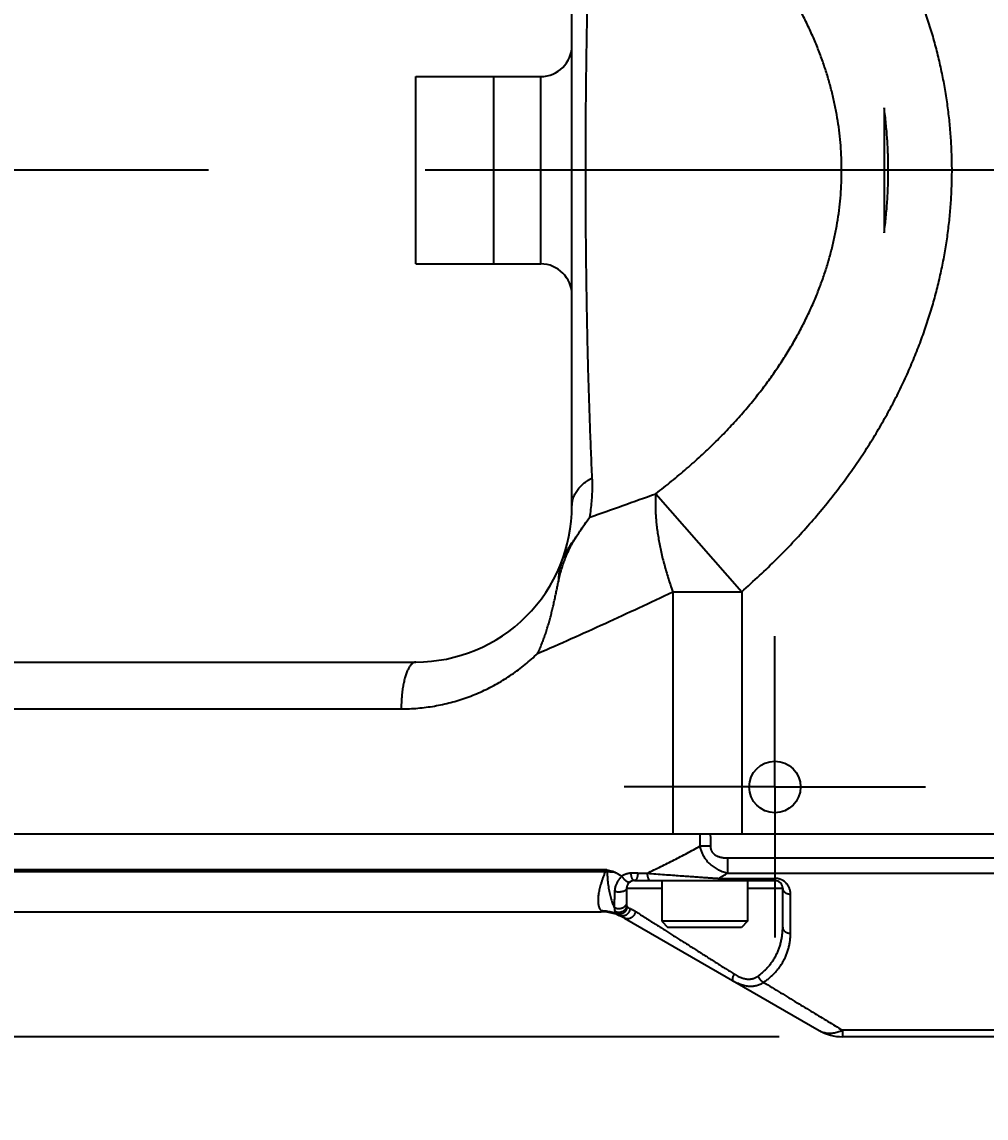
# Model space of a CAD drawing. Extents: x 0 to 3364, y 0 to 2376.
# Drawn here: x 1506.3 to 1568.1, y 1866.2 to 1936.5 of the extents above; entities that cross this region are included whole.
import ezdxf

# ---------------------------------------------------------------- set-up
doc = ezdxf.new("R2010")
doc.units = 0
doc.header["$LTSCALE"] = 185.02
doc.header["$PDMODE"] = 3
doc.header["$PDSIZE"] = 0.3125
doc.linetypes.add('CENTER', pattern=[0.6, 0.375, -0.075, 0.075, -0.075])
doc.layers.get('0').update_dxf_attribs({"linetype": 'CONTINUOUS'})
doc.layers.get('DEFPOINTS').update_dxf_attribs({"linetype": 'CONTINUOUS'})
doc.layers.add('95_ALL_DIM', color=7, linetype='CONTINUOUS')
doc.layers.add('DEFAULT_1', color=7, linetype='CENTER')
doc.styles.get("Standard").update_dxf_attribs({"font": 'txt', "width": 0.8})
doc.dimstyles.new('DIMSTYLE_1', dxfattribs={"dimtxt": 16, "dimasz": 6, "dimexe": 0.18, "dimexo": 0.0625, "dimgap": 0.09, "dimtad": 1, "dimdec": 3, "dimdsep": 46, "dimtxsty": 'Standard', "dimblk": 'OPEN', "dimblk1": 'OPEN', "dimblk2": 'OPEN', "dimcen": 0.09, "dimadec": 0, "dimazin": 0, "dimtp": 0.3, "dimtm": 0.3, "dimtfac": 1, "dimtdec": 3, "dimtofl": 0, "dimtmove": 0, "dimatfit": 3, "dimldrblk": 'OPEN', "dimfxl": 1, "dimtolj": 1, "dimarcsym": 0})
doc.dimstyles.new('DIMSTYLE_17', dxfattribs={"dimtxt": 16, "dimasz": 6, "dimexe": 0.18, "dimexo": 0.0625, "dimgap": 0.09, "dimtad": 1, "dimtih": 1, "dimtoh": 1, "dimdec": 3, "dimdsep": 46, "dimtxsty": 'Standard', "dimblk": 'OPEN', "dimblk1": 'OPEN', "dimblk2": 'OPEN', "dimcen": 0.09, "dimadec": 0, "dimazin": 0, "dimtp": 0.1, "dimtm": 0.1, "dimtfac": 1, "dimtdec": 3, "dimtofl": 0, "dimtmove": 0, "dimatfit": 3, "dimldrblk": 'OPEN', "dimfxl": 1, "dimtolj": 1, "dimarcsym": 0})

# ---------------------------------------------------------------- blocks, each defined once
blk = doc.blocks.new('_OPEN')
at = {"color": 0, "linetype": 'ByBlock'}
for p, q in [((0, 0), (-1, 0.233)), ((-1, -0.233), (0, 0)), ((-1, 0), (0, 0))]:
    blk.add_line(p, q, dxfattribs=at)
blk = doc.blocks.new('*D60')
at = {"layer": '95_ALL_DIM', "color": 0, "transparency": 16777216}
for p, q in [((1554.791, 1982.458), (1156.344, 1982.458)), ((1156.524, 1976.458), (1156.524, 1877.458)), ((1554.791, 1871.458), (1156.344, 1871.458))]:
    blk.add_line(p, q, dxfattribs=at)
at = {"layer": 'DEFPOINTS', "color": 0, "transparency": 16777216}
for p in [(1554.853, 1982.458), (1156.524, 1871.458), (1554.853, 1871.458)]:
    blk.add_point(p, dxfattribs=at)
at = {"layer": '95_ALL_DIM', "color": 0, "transparency": 16777216, "xscale": 6, "yscale": 6, "zscale": 6}
for p, rotation in [((1156.524, 1982.458), 90), ((1156.524, 1871.458), 270)]:
    blk.add_blockref('_OPEN', p, dxfattribs=dict(at, rotation=rotation))
at = {"layer": '95_ALL_DIM', "color": 0, "transparency": 16777216, "insert": (1148.434, 1927.354), "char_height": 16, "attachment_point": 5, "rotation": 90}
blk.add_mtext('\\A1;111', dxfattribs=at)
blk = doc.blocks.new('*D70')
at = {"layer": '95_ALL_DIM', "color": 0, "transparency": 16777216}
for p, q in [((1514.451, 1799.958), (1448.482, 1917.47)), ((1708.654, 1799.958), (1514.451, 1799.958))]:
    blk.add_line(p, q, dxfattribs=at)
at = {"layer": 'DEFPOINTS', "color": 0, "transparency": 16777216}
for p in [(1445.545, 1922.702), (1447.503, 1919.214)]:
    blk.add_point(p, dxfattribs=at)
at = {"layer": '95_ALL_DIM', "color": 0, "transparency": 16777216, "xscale": 6, "yscale": 6, "zscale": 6, "rotation": 119.3088437469556}
blk.add_blockref('_OPEN', (1445.545, 1922.702), dxfattribs=at)
at = {"layer": '95_ALL_DIM', "color": 0, "transparency": 16777216, "insert": (1624.387, 1810.714), "char_height": 16, "attachment_point": 5}
blk.add_mtext('\\A1;2-M∅4 depth 10', dxfattribs=at)

msp = doc.modelspace()

# ---------------------------------------------------------------- linework, layer by layer
for p, q in [((1541.5239, 1905.4577), (1541.5239, 1948.4576)), ((1531.5239, 1920.9577), (1531.5239, 1932.9577)), ((1531.5239, 1932.9577), (1539.5239, 1932.9577)), ((1536.5239, 1920.9577), (1536.5239, 1932.9577)), ((1539.5239, 1920.9577), (1539.5239, 1932.9577)), ((1561.5239, 1930.9611), (1561.5239, 1922.9542)), ((1531.5239, 1920.9577), (1539.5239, 1920.9577)), ((1546.8913, 1906.2417), (1552.3955, 1899.9641)), ((1547.979, 1899.9641), (1547.979, 1884.4577)), ((1547.979, 1899.9641), (1552.3955, 1899.9641)), ((1552.3955, 1899.9641), (1552.3955, 1884.4577)), ((1486.828, 1895.4577), (1531.5239, 1895.4577)), ((1475.256, 1892.4577), (1530.583, 1892.4577)), ((1442.5239, 1884.4577), (1659.0239, 1884.4577)), ((1551.4966, 1882.9131), (1551.4966, 1881.9364)), ((1551.4966, 1882.9131), (1581.5658, 1882.9131)), ((1543.6438, 1882.1524), (1491.0013, 1882.1524)), ((1543.6485, 1882.0681), (1491.0016, 1882.0681)), ((1543.6515, 1882.0291), (1491.0018, 1882.0291)), ((1545.736, 1881.9315), (1545.3134, 1881.9315)), ((1545.736, 1881.9315), (1546.3377, 1881.9315)), ((1551.4965, 1881.9364), (1581.5658, 1881.9364)), ((1545.0239, 1880.9577), (1545.0239, 1879.897)), ((1547.2739, 1880.9577), (1545.0239, 1880.9577)), ((1545.5239, 1881.4577), (1554.5239, 1881.4577)), ((1547.2739, 1881.4577), (1547.2739, 1878.8577)), ((1550.914, 1881.6033), (1550.914, 1881.4577)), ((1550.914, 1881.6033), (1554.5239, 1881.6033)), ((1552.7739, 1881.4577), (1552.7739, 1878.8577)), ((1555.0239, 1880.9577), (1552.7739, 1880.9577)), ((1555.0239, 1878.468), (1555.0239, 1880.9577)), ((1555.5239, 1878.0862), (1555.5239, 1880.5954)), ((1443.1739, 1879.4577), (1543.389, 1879.4577)), ((1544.8889, 1879.0557), (1557.3531, 1871.8596)), ((1547.2739, 1878.8577), (1547.6739, 1878.4577)), ((1552.7739, 1878.8577), (1547.2739, 1878.8577)), ((1552.7739, 1878.8577), (1552.3739, 1878.4577)), ((1552.3739, 1878.4577), (1547.6739, 1878.4577)), ((1558.8531, 1871.8757), (1558.8531, 1871.4577)), ((1652.1862, 1871.8757), (1558.8532, 1871.8757)), ((1652.1862, 1871.4577), (1558.8531, 1871.4577))]:
    msp.add_line(p, q)
msp.add_circle((1554.5239, 1887.4577), 1.65)
for centre, radius, start, end in [((1539.5239, 1934.9577), 2, 270, 360), ((1539.5239, 1918.9577), 2, 0, 90), ((1531.5239, 1905.4577), 10, 269.999978, 0.000025), ((1545.5239, 1880.9577), 0.5, 90, 179.999889), ((1554.5239, 1880.9577), 0.5, 0.00022, 90), ((1543.389, 1876.4577), 3, 60.000117, 89.999999), ((1558.8531, 1874.4577), 3, 240, 270)]:
    msp.add_arc(centre, radius, start, end)
for points, start_tangent, end_tangent in [([(1552.3955, 1899.9641), (1553.5439, 1901.0033), (1554.6318, 1902.052), (1555.6606, 1903.109), (1556.6318, 1904.1729), (1557.5468, 1905.2427), (1558.407, 1906.3174), (1559.2135, 1907.3958), (1559.9678, 1908.4769), (1560.6709, 1909.5598), (1561.324, 1910.6435), (1561.928, 1911.7267), (1562.4837, 1912.8074), (1562.9919, 1913.8841), (1563.4539, 1914.9559), (1563.8712, 1916.0221), (1564.2453, 1917.0825), (1564.5775, 1918.1374), (1564.8695, 1919.1872), (1565.1223, 1920.2327), (1565.3371, 1921.2743), (1565.5148, 1922.3125), (1565.656, 1923.3478), (1565.7613, 1924.3808), (1565.8313, 1925.4122), (1565.8663, 1926.4426), (1565.8663, 1927.4727), (1565.8313, 1928.5031), (1565.7613, 1929.5345), (1565.656, 1930.5675), (1565.5148, 1931.6028), (1565.3371, 1932.641), (1565.1223, 1933.6826), (1564.8695, 1934.7281), (1564.5775, 1935.778), (1564.2453, 1936.8328), (1563.8712, 1937.8932), (1563.4539, 1938.9594), (1562.9919, 1940.0312), (1562.4837, 1941.1079), (1561.928, 1942.1886), (1561.324, 1943.2718), (1560.6709, 1944.3555), (1559.9678, 1945.4384), (1559.2135, 1946.5195), (1558.407, 1947.5979), (1557.5468, 1948.6726), (1556.6318, 1949.7424), (1555.6606, 1950.8063), (1554.6318, 1951.8633), (1553.5439, 1952.912), (1552.3955, 1953.9512)], (0.7519043, 0.6592722), (-0.7519043, 0.6592722)), ([(1546.8913, 1906.2417), (1547.9061, 1907.0392), (1548.8676, 1907.844), (1549.7768, 1908.6552), (1550.635, 1909.4717), (1551.4436, 1910.2927), (1552.2038, 1911.1174), (1552.9165, 1911.945), (1553.5831, 1912.7748), (1554.2044, 1913.6058), (1554.7816, 1914.4375), (1555.3154, 1915.2688), (1555.8064, 1916.0982), (1556.2555, 1916.9245), (1556.6639, 1917.747), (1557.0327, 1918.5653), (1557.3632, 1919.379), (1557.6568, 1920.1886), (1557.9148, 1920.9943), (1558.1383, 1921.7967), (1558.3281, 1922.596), (1558.4851, 1923.3928), (1558.6099, 1924.1873), (1558.703, 1924.9801), (1558.7648, 1925.7716), (1558.7957, 1926.5624), (1558.7957, 1927.3529), (1558.7648, 1928.1437), (1558.703, 1928.9352), (1558.6099, 1929.728), (1558.4851, 1930.5225), (1558.3281, 1931.3193), (1558.1383, 1932.1186), (1557.9148, 1932.921), (1557.6568, 1933.7267), (1557.3632, 1934.5363), (1557.0327, 1935.35), (1556.6639, 1936.1683), (1556.2555, 1936.9908), (1555.8064, 1937.8171), (1555.3154, 1938.6465), (1554.7816, 1939.4778), (1554.2044, 1940.3095), (1553.5831, 1941.1405), (1552.9165, 1941.9703), (1552.2038, 1942.7979), (1551.4436, 1943.6226), (1550.635, 1944.4436), (1549.7768, 1945.2601), (1548.8676, 1946.0713), (1547.9061, 1946.8761), (1546.8913, 1947.6736)], (0.7956124, 0.605806), (-0.7956124, 0.605806)), ([(1542.8224, 1907.2493), (1542.7836, 1908.0882), (1542.7469, 1908.9337), (1542.7124, 1909.7848), (1542.6801, 1910.6404), (1542.6497, 1911.4994), (1542.6214, 1912.3611), (1542.595, 1913.2249), (1542.5705, 1914.09), (1542.5479, 1914.9558), (1542.527, 1915.8216), (1542.5079, 1916.6869), (1542.4906, 1917.5509), (1542.4749, 1918.4134), (1542.4609, 1919.2741), (1542.4484, 1920.1331), (1542.4376, 1920.9904), (1542.4282, 1921.8461), (1542.4203, 1922.7004), (1542.4139, 1923.5534), (1542.4089, 1924.4054), (1542.4054, 1925.2566), (1542.4033, 1926.1073), (1542.4026, 1926.9577), (1542.4033, 1927.808), (1542.4054, 1928.6587), (1542.4089, 1929.5099), (1542.4139, 1930.3619), (1542.4203, 1931.2149), (1542.4282, 1932.0692), (1542.4376, 1932.9249), (1542.4484, 1933.7822), (1542.4609, 1934.6412), (1542.4749, 1935.5019), (1542.4906, 1936.3644), (1542.5079, 1937.2284), (1542.527, 1938.0937), (1542.5479, 1938.9595), (1542.5705, 1939.8253), (1542.595, 1940.6904), (1542.6214, 1941.5542), (1542.6497, 1942.4159), (1542.6801, 1943.2749), (1542.7124, 1944.1305), (1542.7469, 1944.9816), (1542.7836, 1945.8272), (1542.8224, 1946.666)], (-0.0478096, 0.9988565), (0.0478096, 0.9988565)), ([(1561.5239, 1922.9542), (1561.6393, 1923.9575), (1561.7216, 1924.959), (1561.7708, 1925.959), (1561.7872, 1926.9577), (1561.7708, 1927.9563), (1561.7216, 1928.9563), (1561.6393, 1929.9578), (1561.5239, 1930.9611)], (0.1304237, 0.9914583), (-0.1304237, 0.9914583)), ([(1541.5239, 1905.4577), (1541.5301, 1905.5979), (1541.5488, 1905.7376), (1541.5799, 1905.8761), (1541.6232, 1906.0128), (1541.6786, 1906.1473), (1541.7459, 1906.2789), (1541.8247, 1906.407), (1541.9147, 1906.5312), (1542.0156, 1906.651), (1542.1269, 1906.7658), (1542.2482, 1906.8751), (1542.379, 1906.9786), (1542.5187, 1907.0757), (1542.6667, 1907.166), (1542.8224, 1907.2493)], (0, 1), (0.8946656, 0.4467365)), ([(1542.6628, 1904.7338), (1542.7393, 1905.2302), (1542.7937, 1905.7309), (1542.8258, 1906.2349), (1542.8354, 1906.7414), (1542.8224, 1907.2493)], (0.1743169, 0.9846896), (-0.0478085, 0.9988565)), ([(1542.6628, 1904.7338), (1544.7739, 1905.4795), (1546.8913, 1906.2417)], (0.9439637, 0.3300493), (0.9399571, 0.3412926)), ([(1546.8913, 1906.2417), (1546.8725, 1905.9176), (1546.8656, 1905.5806), (1546.8705, 1905.2316), (1546.8874, 1904.8712), (1546.9161, 1904.5003), (1546.9567, 1904.1196), (1547.0089, 1903.73), (1547.0727, 1903.3322), (1547.148, 1902.9273), (1547.2345, 1902.5159), (1547.3322, 1902.099), (1547.4408, 1901.6776), (1547.56, 1901.2525), (1547.6896, 1900.8246), (1547.8294, 1900.3948), (1547.979, 1899.9641)], (-0.0775114, -0.9969915), (0.3376064, -0.9412874)), ([(1541.7272, 1903.3612), (1542.0288, 1903.8305), (1542.3411, 1904.2883), (1542.6628, 1904.7338)], (0.5289634, 0.8486446), (0.5963252, 0.802743)), ([(1540.6573, 1900.6183), (1540.7501, 1901.0231), (1540.857, 1901.4103), (1540.9736, 1901.7703), (1541.0937, 1902.0944), (1541.2116, 1902.3782), (1541.325, 1902.626), (1541.433, 1902.8433), (1541.5356, 1903.0351), (1541.6333, 1903.2062), (1541.7272, 1903.3612)], (0.2018808, 0.9794101), (0.5289634, 0.8486446)), ([(1540.8518, 1901.8534), (1540.9471, 1902.0839), (1541.0531, 1902.3104), (1541.1694, 1902.532), (1541.2955, 1902.7482), (1541.4308, 1902.9587), (1541.5749, 1903.1632), (1541.7272, 1903.3612)], (0.3604368, 0.9327836), (0.6254856, 0.7802357)), ([(1540.8518, 1901.8534), (1540.7988, 1901.7004), (1540.755, 1901.5396), (1540.7199, 1901.3709), (1540.6932, 1901.1944), (1540.6742, 1901.0101), (1540.6624, 1900.8181), (1540.6573, 1900.6183)], (-0.3604113, -0.9327935), (-0.0097392, -0.9999526)), ([(1539.3195, 1896.0096), (1539.4563, 1896.3105), (1539.5835, 1896.6152), (1539.7018, 1896.9229), (1539.8118, 1897.233), (1539.9141, 1897.5449), (1540.0094, 1897.8578), (1540.0984, 1898.1711), (1540.1816, 1898.4842), (1540.2598, 1898.7965), (1540.3335, 1899.1072), (1540.4035, 1899.4158), (1540.4702, 1899.7218), (1540.5343, 1900.0245), (1540.5965, 1900.3235), (1540.6573, 1900.6183)], (0.4286215, 0.9034841), (0.2018808, 0.9794101)), ([(1539.3195, 1896.0096), (1541.4792, 1896.9588), (1543.644, 1897.9361), (1545.811, 1898.9386), (1547.979, 1899.9641)], (0.9175457, 0.3976304), (0.9022442, 0.4312255)), ([(1530.583, 1892.4577), (1531.1155, 1892.4691), (1531.6482, 1892.5033), (1532.1798, 1892.5605), (1532.7093, 1892.6406), (1533.2355, 1892.7435), (1533.7575, 1892.8691), (1534.2742, 1893.0171), (1534.7846, 1893.1874), (1535.2877, 1893.3797), (1535.7824, 1893.5934), (1536.2676, 1893.8283), (1536.7423, 1894.0836), (1537.2056, 1894.3588), (1537.6565, 1894.6534), (1538.0943, 1894.9666), (1538.5179, 1895.2976), (1538.9266, 1895.6456), (1539.3195, 1896.0096)], (1, 0.0000008), (0.7192422, 0.6947594)), ([(1531.5239, 1895.4577), (1531.4648, 1895.4517), (1531.406, 1895.434), (1531.3476, 1895.4045), (1531.2899, 1895.3634), (1531.2331, 1895.3108), (1531.1775, 1895.247), (1531.1233, 1895.1721), (1531.0706, 1895.0866), (1531.0197, 1894.9906), (1530.9708, 1894.8847), (1530.9241, 1894.7692), (1530.8798, 1894.6446), (1530.838, 1894.5113), (1530.7989, 1894.3699), (1530.7627, 1894.221), (1530.7295, 1894.0651), (1530.6994, 1893.9029), (1530.6725, 1893.735), (1530.6491, 1893.562), (1530.629, 1893.3847), (1530.6125, 1893.2037), (1530.5996, 1893.0198), (1530.5904, 1892.8337), (1530.5848, 1892.646), (1530.583, 1892.4577)], (-1, 0), (0, -1)), ([(1549.7043, 1884.4577), (1549.7094, 1884.0585), (1549.7145, 1883.6594)], (0.0127142, -0.9999192), (0.0127121, -0.9999192)), ([(1550.3849, 1884.4577), (1550.3899, 1884.0585), (1550.3949, 1883.6594)], (0.0125919, -0.9999207), (0.0125899, -0.9999207)), ([(1546.3377, 1881.9315), (1547.2109, 1882.3525), (1548.0646, 1882.781), (1548.8991, 1883.2166), (1549.7145, 1883.6594)], (0.9041195, 0.4272797), (0.87485, 0.4843939)), ([(1549.7145, 1883.6594), (1549.7431, 1883.5393), (1549.7776, 1883.4232), (1549.8178, 1883.3111), (1549.8634, 1883.203), (1549.9143, 1883.0989), (1549.9704, 1882.9986), (1550.0316, 1882.902), (1550.0987, 1882.8082), (1550.1726, 1882.7161), (1550.2545, 1882.6251), (1550.3457, 1882.5351), (1550.4474, 1882.4461), (1550.5609, 1882.3585), (1550.6864, 1882.2738), (1550.8239, 1882.1934), (1550.9732, 1882.1184), (1551.135, 1882.0499), (1551.3094, 1881.9889), (1551.4965, 1881.9364)], (0.2054286, -0.9786721), (0.9708726, -0.2395964)), ([(1550.3949, 1883.6594), (1550.2773, 1883.6581), (1550.1605, 1883.6574), (1550.045, 1883.6572), (1549.9318, 1883.6574), (1549.8213, 1883.6581), (1549.7145, 1883.6594)], (-0.9999212, -0.0125558), (-0.9999008, 0.0140885)), ([(1550.3949, 1883.6594), (1550.3984, 1883.5935), (1550.4071, 1883.5308), (1550.4208, 1883.4713), (1550.4393, 1883.4149), (1550.4625, 1883.3616), (1550.4903, 1883.3114), (1550.5226, 1883.264), (1550.5599, 1883.2191), (1550.6026, 1883.1762), (1550.6517, 1883.1351), (1550.708, 1883.0959), (1550.7725, 1883.0587), (1550.8462, 1883.0242), (1550.9295, 1882.9929), (1551.0224, 1882.9659), (1551.1252, 1882.9438), (1551.2383, 1882.9272), (1551.362, 1882.9167), (1551.4966, 1882.9131)], (0.0125986, -0.9999206), (1, 0.0000052)), ([(1543.6515, 1882.0291), (1543.5749, 1881.8357), (1543.5047, 1881.6455), (1543.4413, 1881.4597), (1543.3847, 1881.279), (1543.3354, 1881.1043), (1543.2933, 1880.9365), (1543.2585, 1880.776), (1543.231, 1880.6236), (1543.2108, 1880.4796), (1543.1977, 1880.3445), (1543.1916, 1880.2185), (1543.1923, 1880.1019), (1543.1997, 1879.9948), (1543.2136, 1879.8974), (1543.2337, 1879.8097), (1543.2598, 1879.7318), (1543.2917, 1879.6636), (1543.3293, 1879.6052), (1543.3722, 1879.5565), (1543.4204, 1879.5176)], (-0.3785252, -0.925591), (0.829938, -0.5578557)), ([(1543.7839, 1882.1335), (1543.7376, 1882.1442), (1543.6909, 1882.1503), (1543.6438, 1882.1524)], (-0.9615104, 0.2747684), (-1, -0.0000817)), ([(1543.6485, 1882.0681), (1543.6463, 1882.096), (1543.6447, 1882.1241), (1543.6438, 1882.1524)], (-0.0923221, 0.9957292), (-0.0214481, 0.99977)), ([(1543.7701, 1882.0587), (1543.7301, 1882.064), (1543.6896, 1882.0671), (1543.6485, 1882.0681)], (-0.9865649, 0.1633696), (-1, -0.0000213)), ([(1543.6485, 1882.0681), (1543.6502, 1882.0487), (1543.6515, 1882.0291)], (0.092324, -0.995729), (0.0589866, -0.9982588)), ([(1543.773, 1882.0203), (1543.7125, 1882.0247), (1543.6515, 1882.0291)], (-0.9973151, 0.0732291), (-0.9975376, 0.070134)), ([(1543.7701, 1882.0587), (1543.7742, 1882.0834), (1543.7788, 1882.1084), (1543.7839, 1882.1335)], (0.1499139, 0.9886991), (0.212203, 0.9772256)), ([(1544.3043, 1881.9838), (1544.1247, 1882.009), (1543.9466, 1882.034), (1543.7701, 1882.0587)], (-0.9903531, 0.1385667), (-0.9903695, 0.1384493)), ([(1543.7701, 1882.0587), (1543.7717, 1882.0396), (1543.773, 1882.0203)], (0.0917575, -0.9957814), (0.0563712, -0.9984099)), ([(1543.773, 1882.0203), (1543.7832, 1881.8038), (1543.7984, 1881.5906), (1543.8185, 1881.3821), (1543.8432, 1881.1793), (1543.8724, 1880.983), (1543.9058, 1880.7942), (1543.9431, 1880.6136), (1543.9841, 1880.4418), (1544.0285, 1880.2794), (1544.076, 1880.1267), (1544.1264, 1879.9843), (1544.1793, 1879.8522), (1544.2346, 1879.7308)], (0.0351073, -0.9993835), (0.43666, -0.8996266)), ([(1544.3044, 1881.9838), (1544.0361, 1882.0022), (1543.773, 1882.0203)], (-0.9976785, 0.0681007), (-0.9976138, 0.0690411)), ([(1544.3044, 1881.9838), (1544.1299, 1882.0342), (1543.9565, 1882.0841), (1543.7839, 1882.1335)], (-0.9607689, 0.2773502), (-0.9615787, 0.2745295)), ([(1544.7229, 1881.737), (1544.6524, 1881.6714), (1544.5855, 1881.5994), (1544.5232, 1881.5215), (1544.4661, 1881.4383), (1544.4148, 1881.3504), (1544.3697, 1881.2582), (1544.3313, 1881.1625), (1544.3, 1881.0638), (1544.2763, 1880.9631), (1544.2604, 1880.8615), (1544.2523, 1880.7599)], (-0.7572529, -0.6531218), (-0.039885, -0.9992043)), ([(1544.3044, 1881.9838), (1544.5146, 1881.8599), (1544.7229, 1881.737)], (0.8613059, -0.5080868), (0.8613068, -0.5080853)), ([(1545.3134, 1881.9315), (1545.2339, 1881.9283), (1545.1549, 1881.9188), (1545.077, 1881.9029), (1545.0007, 1881.881), (1544.9266, 1881.8531), (1544.8553, 1881.8195), (1544.7873, 1881.7807), (1544.7229, 1881.737)], (-1, -0.0000047), (-0.8044262, -0.5940526)), ([(1545.2276, 1881.3604), (1545.2102, 1881.351), (1545.1898, 1881.3461), (1545.1666, 1881.3458), (1545.1408, 1881.35), (1545.1127, 1881.3588), (1545.0827, 1881.3719), (1545.0509, 1881.3893), (1545.0179, 1881.4108), (1544.984, 1881.4362), (1544.9494, 1881.4651), (1544.9147, 1881.4973), (1544.8801, 1881.5323), (1544.8461, 1881.5699), (1544.813, 1881.6096), (1544.7813, 1881.651), (1544.7511, 1881.6936), (1544.7229, 1881.737)], (-0.8054802, -0.5926227), (-0.527883, 0.8493171)), ([(1545.5239, 1881.4577), (1545.5026, 1881.4602), (1545.4815, 1881.4679), (1545.4609, 1881.4805), (1545.4409, 1881.4981), (1545.4217, 1881.5203), (1545.4036, 1881.5471), (1545.3867, 1881.578), (1545.3712, 1881.6128), (1545.3573, 1881.6512), (1545.3451, 1881.6927), (1545.3348, 1881.7369), (1545.3263, 1881.7834), (1545.3199, 1881.8316), (1545.3156, 1881.8812), (1545.3134, 1881.9315)], (-1, 0), (-0.0220925, 0.9997559)), ([(1545.736, 1881.9315), (1545.7357, 1881.9247), (1545.7355, 1881.9173), (1545.7352, 1881.9092), (1545.7349, 1881.9004), (1545.7343, 1881.8907), (1545.7337, 1881.8802), (1545.7329, 1881.8688), (1545.7318, 1881.8563), (1545.7305, 1881.8427), (1545.7289, 1881.8278), (1545.7269, 1881.8116), (1545.7245, 1881.794), (1545.7215, 1881.7749), (1545.7178, 1881.7542), (1545.7132, 1881.7318), (1545.7076, 1881.7077), (1545.7008, 1881.6819), (1545.6925, 1881.6546), (1545.6825, 1881.6259), (1545.6703, 1881.5962), (1545.6555, 1881.566), (1545.6378, 1881.5363), (1545.6177, 1881.5095), (1545.5959, 1881.4875), (1545.5727, 1881.4712), (1545.5485, 1881.4611), (1545.5239, 1881.4577)], (-0.0549006, -0.9984918), (-1, 0.0000041)), ([(1546.3377, 1881.9315), (1546.3399, 1881.8812), (1546.3443, 1881.8316), (1546.3509, 1881.7834), (1546.3595, 1881.7369), (1546.37, 1881.6927), (1546.3824, 1881.6512), (1546.3966, 1881.6128), (1546.4124, 1881.578), (1546.4295, 1881.5471), (1546.448, 1881.5203), (1546.4675, 1881.4981), (1546.4878, 1881.4805), (1546.5088, 1881.4679), (1546.5303, 1881.4602), (1546.552, 1881.4577)], (0.0224864, -0.9997471), (1, -0.0000002)), ([(1546.3377, 1881.9315), (1546.9048, 1881.888), (1547.4485, 1881.8467), (1547.9627, 1881.8083), (1548.4436, 1881.7728), (1548.8912, 1881.7404), (1549.3048, 1881.711), (1549.6854, 1881.6844), (1550.0356, 1881.6605), (1550.3545, 1881.6392), (1550.6454, 1881.6203), (1550.914, 1881.6033)], (0.997037, -0.0769235), (0.9980638, -0.0621978)), ([(1550.914, 1881.6033), (1551.2065, 1881.7694), (1551.4965, 1881.9364)], (0.8710437, 0.4912055), (0.865153, 0.5015081)), ([(1545.0239, 1880.9577), (1545.0213, 1880.9336), (1545.0135, 1880.9099), (1545.0006, 1880.8866), (1544.9827, 1880.8641), (1544.9601, 1880.8425), (1544.9329, 1880.8222), (1544.9015, 1880.8032), (1544.8661, 1880.7859), (1544.8271, 1880.7703), (1544.785, 1880.7567), (1544.7401, 1880.7452), (1544.693, 1880.736), (1544.6442, 1880.729), (1544.5941, 1880.7244), (1544.5432, 1880.7223), (1544.4922, 1880.7226), (1544.4415, 1880.7253), (1544.3916, 1880.7305), (1544.3431, 1880.738), (1544.2966, 1880.7478), (1544.2523, 1880.7599)], (-0.0000008, -1), (-0.9565613, 0.2915311)), ([(1554.5239, 1881.4577), (1554.5236, 1881.4669), (1554.5238, 1881.4787), (1554.5239, 1881.4951), (1554.5239, 1881.516), (1554.5239, 1881.5411), (1554.5239, 1881.5704), (1554.5239, 1881.6033)], (-1, 0), (-0.0001557, 1)), ([(1555.5239, 1880.5954), (1555.5191, 1880.6939), (1555.5052, 1880.7897), (1555.4827, 1880.8818), (1555.4524, 1880.9697), (1555.415, 1881.0528), (1555.3716, 1881.1301), (1555.3232, 1881.2011), (1555.2709, 1881.2656), (1555.2154, 1881.3236), (1555.1574, 1881.3753), (1555.0978, 1881.4208), (1555.0369, 1881.4606), (1554.9756, 1881.4946), (1554.9145, 1881.5233), (1554.854, 1881.5468), (1554.7948, 1881.5656), (1554.7371, 1881.5801), (1554.6812, 1881.5908), (1554.6272, 1881.5979), (1554.5749, 1881.602), (1554.5239, 1881.6033)], (0.0000064, 1), (-1, -0.0000079)), ([(1555.0239, 1880.9577), (1555.0266, 1880.9198), (1555.0348, 1880.8823), (1555.0484, 1880.8457), (1555.0671, 1880.8103), (1555.0909, 1880.7765), (1555.1194, 1880.7448), (1555.1523, 1880.7153), (1555.1893, 1880.6885), (1555.23, 1880.6646), (1555.2739, 1880.644), (1555.3205, 1880.6268), (1555.3694, 1880.6132), (1555.4199, 1880.6034), (1555.4716, 1880.5974), (1555.5239, 1880.5954)], (0, -1), (1, 0)), ([(1544.2523, 1880.7599), (1544.2468, 1880.6147), (1544.2422, 1880.4767), (1544.2385, 1880.3462), (1544.2357, 1880.2234), (1544.2337, 1880.1085), (1544.2327, 1880.0017), (1544.2325, 1879.903), (1544.2331, 1879.8127), (1544.2346, 1879.7308)], (-0.0398827, -0.9992044), (0.0251384, -0.999684)), ([(1543.4204, 1879.5176), (1543.4374, 1879.5052), (1543.4495, 1879.494), (1543.4565, 1879.4841), (1543.4579, 1879.4754), (1543.4529, 1879.4682), (1543.4407, 1879.4626), (1543.4199, 1879.459), (1543.389, 1879.4577)], (0.8299275, -0.5578713), (-1, -0.0000029)), ([(1544.3558, 1879.3337), (1544.2067, 1879.388), (1544.0541, 1879.433), (1543.8987, 1879.4686), (1543.741, 1879.4946), (1543.5814, 1879.5109), (1543.4204, 1879.5176)], (-0.9284859, 0.3713675), (-0.9999377, 0.0111639)), ([(1545.0239, 1880.0915), (1545.0212, 1880.0455), (1545.0131, 1880), (1544.9997, 1879.9555), (1544.9811, 1879.9125), (1544.9576, 1879.8714), (1544.9294, 1879.8327), (1544.8967, 1879.7968), (1544.8601, 1879.7641), (1544.8198, 1879.7349), (1544.7762, 1879.7097), (1544.73, 1879.6885), (1544.6815, 1879.6717), (1544.6313, 1879.6595), (1544.5799, 1879.652), (1544.528, 1879.6492), (1544.476, 1879.6512), (1544.4245, 1879.658), (1544.374, 1879.6695), (1544.3253, 1879.6856), (1544.2786, 1879.7061), (1544.2346, 1879.7307)], (-0.0000005, -1), (-0.8470481, 0.5315162)), ([(1544.2346, 1879.7308), (1544.2431, 1879.6578), (1544.2526, 1879.5914), (1544.263, 1879.5319), (1544.2744, 1879.4795)], (0.1047271, -0.994501), (0.2368889, -0.9715368)), ([(1545.0239, 1879.897), (1545.0214, 1879.849), (1545.014, 1879.8016), (1545.0017, 1879.7551), (1544.9847, 1879.7099), (1544.9631, 1879.6667), (1544.9371, 1879.6257), (1544.9071, 1879.5874), (1544.8732, 1879.5522), (1544.8358, 1879.5205), (1544.7954, 1879.4924), (1544.7523, 1879.4684), (1544.7069, 1879.4486), (1544.6597, 1879.4333), (1544.6111, 1879.4226), (1544.5617, 1879.4166), (1544.5119, 1879.4153), (1544.4622, 1879.4189), (1544.4131, 1879.4272), (1544.3652, 1879.4401), (1544.3188, 1879.4576), (1544.2744, 1879.4795)], (0, -1), (-0.8744382, 0.485137)), ([(1545.049, 1879.793), (1545.0458, 1879.7416), (1545.0374, 1879.6908), (1545.0237, 1879.6411), (1545.0051, 1879.593), (1544.9815, 1879.547), (1544.9534, 1879.5037), (1544.9209, 1879.4634), (1544.8846, 1879.4267), (1544.8446, 1879.3939), (1544.8015, 1879.3653), (1544.7558, 1879.3414), (1544.7079, 1879.3222), (1544.6583, 1879.3081), (1544.6075, 1879.2992), (1544.5562, 1879.2955), (1544.5048, 1879.2972), (1544.4539, 1879.3042), (1544.404, 1879.3164), (1544.3558, 1879.3337)], (-0.0099143, -0.9999509), (-0.9226169, 0.3857176)), ([(1545.2346, 1879.6798), (1545.2302, 1879.6288), (1545.2209, 1879.5784), (1545.2067, 1879.5291), (1545.1876, 1879.4813), (1545.1641, 1879.4357), (1545.1362, 1879.3926), (1545.1043, 1879.3525), (1545.0686, 1879.316), (1545.0297, 1879.2832), (1544.9879, 1879.2547), (1544.9437, 1879.2306), (1544.8974, 1879.2113), (1544.8497, 1879.197), (1544.8009, 1879.1877), (1544.7517, 1879.1837), (1544.7025, 1879.1849), (1544.6539, 1879.1913), (1544.6063, 1879.2029), (1544.5604, 1879.2195)], (-0.0349643, -0.9993886), (-0.9206133, 0.3904755)), ([(1545.0239, 1879.897), (1545.0255, 1879.8614), (1545.0303, 1879.8323), (1545.0382, 1879.8095), (1545.049, 1879.793)], (0.0000017, -1), (0.6764713, -0.736469)), ([(1545.049, 1879.793), (1545.0592, 1879.7827), (1545.0713, 1879.7719), (1545.0854, 1879.7608), (1545.1019, 1879.7493), (1545.1211, 1879.7373), (1545.1435, 1879.7246), (1545.1695, 1879.711), (1545.1998, 1879.6962), (1545.2346, 1879.6798)], (0.6764986, -0.736444), (0.906217, -0.422813)), ([(1545.2346, 1879.6798), (1545.2949, 1879.6508), (1545.3607, 1879.6173), (1545.4312, 1879.5792), (1545.5055, 1879.5364), (1545.583, 1879.4887)], (0.906222, -0.4228022), (0.8441485, -0.5361094)), ([(1544.2744, 1879.4795), (1544.2892, 1879.431), (1544.3077, 1879.3907), (1544.33, 1879.3582), (1544.3558, 1879.3337)], (0.236886, -0.9715375), (0.799446, -0.6007379)), ([(1544.3558, 1879.3337), (1544.371, 1879.3216), (1544.3876, 1879.3094), (1544.4056, 1879.2971), (1544.4252, 1879.2849), (1544.4469, 1879.2725), (1544.4708, 1879.26), (1544.4974, 1879.2472), (1544.5272, 1879.2338), (1544.5604, 1879.2195)], (0.7713529, -0.6364077), (0.9206119, -0.3904788)), ([(1545.583, 1879.4887), (1545.5748, 1879.4397), (1545.562, 1879.3913), (1545.5449, 1879.3438), (1545.5236, 1879.2978), (1545.4984, 1879.2538), (1545.4694, 1879.2122), (1545.437, 1879.1734), (1545.4016, 1879.1379), (1545.3635, 1879.106), (1545.323, 1879.0781), (1545.2807, 1879.0544), (1545.2369, 1879.0351), (1545.192, 1879.0206), (1545.1467, 1879.0108), (1545.1012, 1879.006), (1545.0562, 1879.0062), (1545.012, 1879.0113), (1544.9691, 1879.0213), (1544.9279, 1879.0362), (1544.889, 1879.0557)], (-0.1210111, -0.9926512), (-0.8660254, 0.5)), ([(1545.583, 1879.4887), (1545.7082, 1879.4093), (1545.8463, 1879.3216), (1545.9971, 1879.2258), (1546.1607, 1879.1219), (1546.337, 1879.0099), (1546.526, 1878.8899), (1546.7272, 1878.7621), (1546.9405, 1878.6266), (1547.1654, 1878.4838), (1547.4013, 1878.334), (1547.6477, 1878.1775), (1547.9039, 1878.0148), (1548.169, 1877.8464), (1548.4421, 1877.673), (1548.7221, 1877.4952), (1549.0078, 1877.3137), (1549.2982, 1877.1293), (1549.5919, 1876.9428), (1549.8876, 1876.755), (1550.1838, 1876.5668), (1550.4794, 1876.3791), (1550.7729, 1876.1928), (1551.0629, 1876.0086), (1551.3483, 1875.8273), (1551.6278, 1875.6498), (1551.9002, 1875.4768)], (0.8441503, -0.5361066), (0.8441499, -0.5361072)), ([(1553.4504, 1875.3471), (1553.6276, 1875.4858), (1553.7978, 1875.6344), (1553.9604, 1875.7929), (1554.1145, 1875.9617), (1554.2595, 1876.1406), (1554.3945, 1876.3299), (1554.5187, 1876.5294), (1554.6312, 1876.7392), (1554.7312, 1876.9591), (1554.8179, 1877.1888), (1554.8904, 1877.4279), (1554.9479, 1877.6761), (1554.9898, 1877.9326), (1555.0153, 1878.1968), (1555.0239, 1878.468)], (0.8030774, 0.5958748), (0.0000004, 1)), ([(1555.0239, 1878.468), (1555.0266, 1878.4281), (1555.0348, 1878.3886), (1555.0484, 1878.35), (1555.0671, 1878.3127), (1555.0909, 1878.2771), (1555.1194, 1878.2435), (1555.1523, 1878.2125), (1555.1893, 1878.1842), (1555.23, 1878.1591), (1555.2739, 1878.1373), (1555.3205, 1878.1192), (1555.3694, 1878.1048), (1555.4199, 1878.0945), (1555.4716, 1878.0882), (1555.5239, 1878.0862)], (0, -1), (1, 0)), ([(1553.7931, 1874.9407), (1553.988, 1875.0806), (1554.1752, 1875.2303), (1554.354, 1875.3901), (1554.5236, 1875.5601), (1554.6831, 1875.7405), (1554.8315, 1875.9312), (1554.9681, 1876.1324), (1555.0919, 1876.3438), (1555.2019, 1876.5654), (1555.2973, 1876.7969), (1555.377, 1877.0379), (1555.4403, 1877.288), (1555.4863, 1877.5466), (1555.5144, 1877.8129), (1555.5239, 1878.0862)], (0.8269854, 0.5622234), (0.0000006, 1)), ([(1551.9002, 1875.4768), (1551.8796, 1875.4333), (1551.861, 1875.3903), (1551.8446, 1875.3481), (1551.8306, 1875.3072), (1551.819, 1875.2679), (1551.8101, 1875.2307), (1551.8039, 1875.1958), (1551.8005, 1875.1637), (1551.7998, 1875.1346), (1551.802, 1875.1089), (1551.8069, 1875.0868), (1551.8146, 1875.0684), (1551.825, 1875.054), (1551.8379, 1875.0438)], (-0.4443763, -0.8958402), (0.8660254, -0.4999999)), ([(1551.9002, 1875.4768), (1552.0366, 1875.3953), (1552.1678, 1875.3268), (1552.2933, 1875.2708), (1552.413, 1875.2266), (1552.5269, 1875.1932), (1552.6355, 1875.1699), (1552.7396, 1875.1559), (1552.8393, 1875.1507), (1552.9351, 1875.1539), (1553.0276, 1875.1653), (1553.1173, 1875.1848), (1553.2041, 1875.2125), (1553.2884, 1875.2486), (1553.3704, 1875.2933), (1553.4504, 1875.3471)], (0.8441502, -0.5361067), (0.8030847, 0.5958649)), ([(1553.4504, 1875.3471), (1553.4688, 1875.301), (1553.4905, 1875.2553), (1553.5155, 1875.2107), (1553.5434, 1875.1674), (1553.5739, 1875.1261), (1553.6068, 1875.0872), (1553.6416, 1875.0509), (1553.6781, 1875.0178), (1553.7157, 1874.9882), (1553.7542, 1874.9624), (1553.7931, 1874.9407)], (0.3368357, -0.9415634), (0.8932875, -0.4494858)), ([(1551.8379, 1875.0438), (1552.003, 1874.9546), (1552.1628, 1874.8802), (1552.3167, 1874.8197), (1552.4644, 1874.7726), (1552.6059, 1874.7376), (1552.7417, 1874.714), (1552.8726, 1874.701), (1552.9988, 1874.6979), (1553.1207, 1874.7043), (1553.2394, 1874.72), (1553.3551, 1874.7449), (1553.468, 1874.7792), (1553.5784, 1874.8229), (1553.6867, 1874.8766), (1553.7931, 1874.9407)], (0.8660247, -0.5000011), (0.8348023, 0.5505499)), ([(1553.7931, 1874.9407), (1554.89, 1874.2763), (1555.9426, 1873.6387), (1556.9527, 1873.0268), (1557.9222, 1872.4395), (1558.8532, 1871.8757)], (0.8553178, -0.5181037), (0.8553176, -0.518104)), ([(1557.3531, 1871.8596), (1557.4675, 1871.8011), (1557.5881, 1871.7543), (1557.7142, 1871.7194), (1557.8454, 1871.6966), (1557.9809, 1871.6859), (1558.1203, 1871.6874), (1558.263, 1871.7011), (1558.4082, 1871.7269), (1558.5554, 1871.7647), (1558.7039, 1871.8144), (1558.8531, 1871.8757)], (0.8660254, -0.5), (0.9125871, 0.4088823))]:
    msp.add_spline(points, degree=3, dxfattribs=dict(start_tangent=start_tangent, end_tangent=end_tangent))
at = {"layer": 'DEFAULT_1'}
for p, q in [((1823.5239, 1926.9577), (1399.0718, 1926.9577)), ((1554.5239, 1887.4577), (1554.5239, 1897.1077)), ((1554.5239, 1887.4577), (1544.8739, 1887.4577)), ((1554.5239, 1887.4577), (1554.5239, 1877.8077)), ((1554.5239, 1887.4577), (1564.1739, 1887.4577))]:
    msp.add_line(p, q, dxfattribs=at)

# ---------------------------------------------------------------- dimensions: what is measured, and where the dimension line sits
at = {"layer": '95_ALL_DIM'}
dim = msp.add_linear_dim(base=(1156.5239, 1871.4577), p1=(1554.8531, 1982.4577), p2=(1554.8531, 1871.4577), angle=270, dimstyle='DIMSTYLE_1', dxfattribs=at)
dim.commit()
dim.dimension.update_dxf_attribs({"geometry": '*D60', "text_midpoint": (1156.5239, 1927.3541), "dimtype": 160})
dim = msp.add_diameter_dim_2p(p1=(1447.5029, 1919.2137), p2=(1445.5449, 1922.7016), text='2-M<> depth 10', dimstyle='DIMSTYLE_17', dxfattribs=at)
dim.commit()
dim.dimension.update_dxf_attribs({"geometry": '*D70', "text_midpoint": (1624.387, 1799.9576), "dimtype": 163})

doc.saveas('drawing.dxf')
